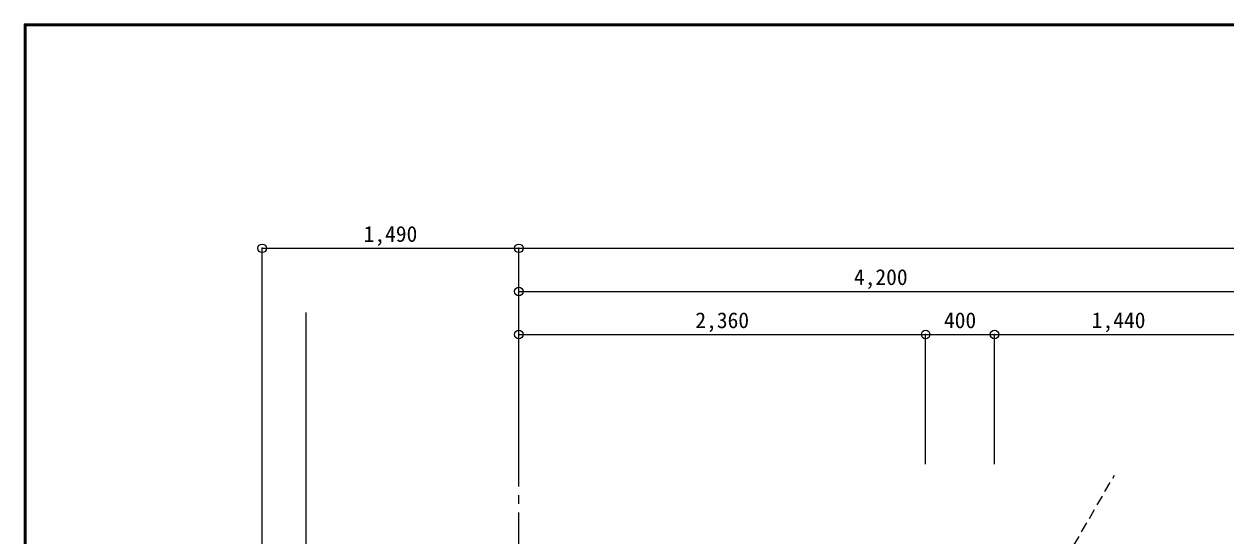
# Model space of a CAD drawing. Units: millimetres at full size, sheet at 1:50. Extents: x -9674 to 9699, y -6794 to 6791.
# Drawn here: x -9674 to -2700, y 3825 to 6791 of the extents above; entities that cross this region are included whole.
import ezdxf
from ezdxf.enums import TextEntityAlignment as Align

# ---------------------------------------------------------------- set-up
doc = ezdxf.new("R2010")
doc.units = ezdxf.units.MM
doc.header["$LTSCALE"] = 50
doc.header["$PDMODE"] = 32
doc.header["$PDSIZE"] = 50
doc.linetypes.add('CHAIN2', pattern=[12, 9, -1, 1, -1])
doc.linetypes.add('DASHED1', pattern=[1.8, 1.2, -0.6])
for name, color, linetype, lineweight in [('0-0_図面枠', 7, 'Continuous', 9), ('1-0_芯', 134, 'CHAIN2', 9), ('1-6_ﾊﾞﾙｺﾆｰ・階段', 134, 'Continuous', 9), ('1-B_寸法', 134, 'Continuous', 9), ('2-C', 2, 'DASHED1', 25)]:
    doc.layers.add(name, color=color, linetype=linetype, lineweight=lineweight)
doc.styles.add('ＭＳ ゴシック', font='')
doc.styles.get('ＭＳ ゴシック').set_extended_font_data('MS Gothic')

msp = doc.modelspace()

# ---------------------------------------------------------------- linework, layer by layer
at = {"layer": '0-0_図面枠'}
for p, q in [((-9673.92, 6791.43), (-9673.92, -6793.93)), ((-9672.16, 6789.66), (-9672.16, -6792.16)), ((9697.16, 6789.66), (-9672.16, 6789.66)), ((-9670.4, 6787.9), (-9670.4, -6790.4)), ((9695.4, 6787.9), (-9670.4, 6787.9)), ((-9668.64, -6788.64), (-9668.64, 6786.14)), ((-9668.64, 6786.14), (9693.64, 6786.14)), ((-9666.87, 6784.38), (-9666.87, -6786.88)), ((9691.87, 6784.38), (-9666.87, 6784.38)), ((-9665.11, 6782.61), (-9665.11, -6785.11)), ((9690.11, 6782.61), (-9665.11, 6782.61)), ((-9663.35, 6780.85), (-9663.35, -6783.35)), ((9688.35, 6780.85), (-9663.35, 6780.85))]:
    msp.add_line(p, q, dxfattribs=at)
msp.add_lwpolyline([(9698.92, -6793.93), (9698.92, 6791.43), (-9673.92, 6791.43)], dxfattribs=at)
at = {"layer": '1-0_芯'}
msp.add_line((-6802.5, -3688.13), (-6802.5, 4241.87), dxfattribs=at)
at = {"layer": '1-6_ﾊﾞﾙｺﾆｰ・階段'}
for p, q in [((-8292.5, 3241.87), (-8292.5, 5120.29)), ((-8037.5, 3451.87), (-8037.5, 5120.29))]:
    msp.add_line(p, q, dxfattribs=at)
at = {"layer": '1-B_寸法'}
for p, q in [((-8292.5, 5491.87), (-6802.5, 5491.87)), ((-8292.5, 4241.87), (-8292.5, 5491.87)), ((-6802.5, 5491.87), (6297.5, 5491.87)), ((-6802.5, 4241.87), (-6802.5, 5491.87)), ((-6802.5, 5241.87), (-2602.5, 5241.87)), ((-6802.5, 4991.87), (-4442.5, 4991.87)), ((-4442.5, 4991.87), (-4042.5, 4991.87)), ((-4442.5, 4241.87), (-4442.5, 4991.87)), ((-4042.5, 4991.87), (-2602.5, 4991.87)), ((-4042.5, 4241.87), (-4042.5, 4991.87))]:
    msp.add_line(p, q, dxfattribs=at)
for p in [(-8292.5, 5491.87), (-6802.5, 5491.87), (-6802.5, 5241.87), (-6802.5, 4991.87), (-4442.5, 4991.87), (-4042.5, 4991.87)]:
    msp.add_point(p, dxfattribs=at)
at = {"layer": '2-C', "color": 7, "lineweight": 9}
msp.add_line((-4257.25, 2601.55), (-3347.22, 4177.78), dxfattribs=at)

# ---------------------------------------------------------------- texts
at = {"layer": '1-B_寸法', "style": 'ＭＳ ゴシック'}
for s, p in [('1,490', (-7703.75, 5501.87)), ('4,200', (-4858.75, 5251.87)), ('2,360', (-5778.75, 5001.87)), ('400', (-4336.25, 5001.87)), ('1,440', (-3478.75, 5001.87))]:
    msp.add_text(s, height=91.64, dxfattribs=at).set_placement(p, align=Align.BOTTOM_LEFT)

doc.saveas('drawing.dxf')
